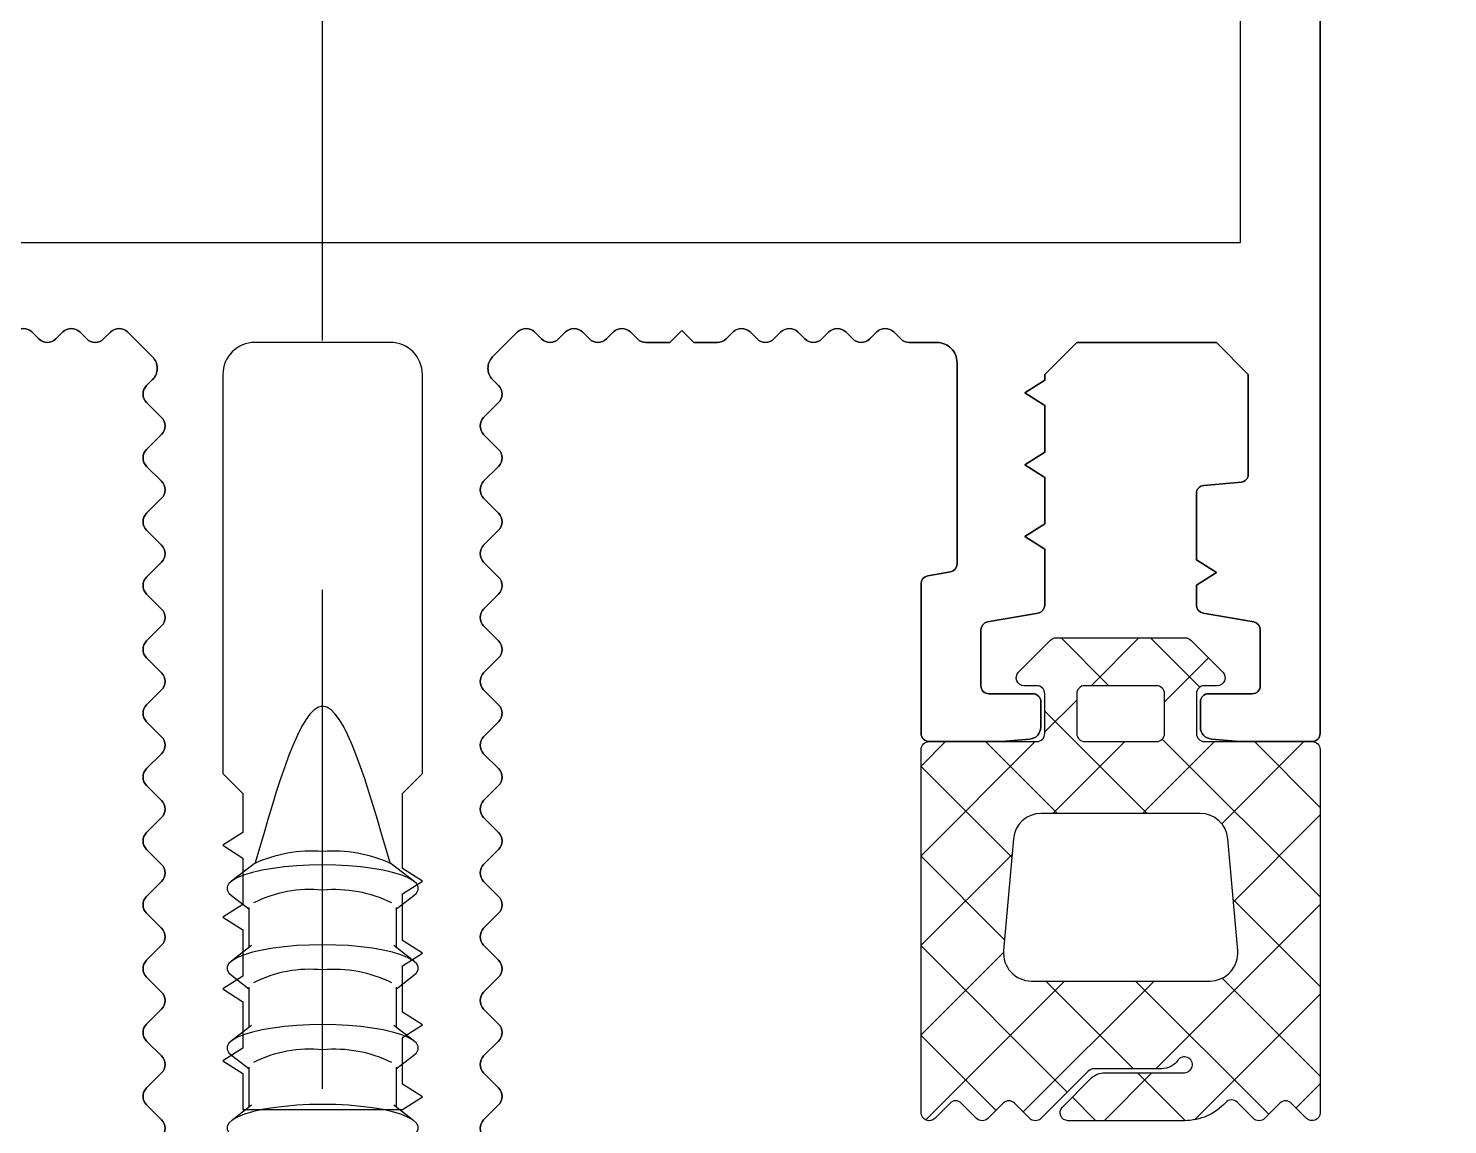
# Model space of a CAD drawing. Header units: inches. Extents: x 21 to 38546, y 13 to 15001.
# Drawn here: x 5740.401 to 5743.958, y 966.123 to 968.87 of the extents above; entities that cross this region are included whole.
import ezdxf

# ---------------------------------------------------------------- set-up
doc = ezdxf.new("R2010")
doc.units = ezdxf.units.IN
doc.header["$MEASUREMENT"] = 0
doc.set_wipeout_variables(frame=1)
for name, pattern in [('1+1 dbx a2$0$374_BLD_A1_BLOK_2$0$HIDDEN', [0.375, 0.25, -0.125]), ('DASHDOT', [1, 0.5, -0.25, 0, -0.25]), ('DASHED2', [0.375, 0.25, -0.125])]:
    doc.linetypes.add(name, pattern=pattern)
for name, color, linetype, lineweight in [('Z_MİM_-KM-GLAZ', 8, 'Continuous', 25), ('Z_MİM_-KM-IRON-09', 8, 'Continuous', 25), ('Z_MİM_-KM-PAINT', 8, 'Continuous', 25), ('Z_MİM_-KM-PATTERN-00', 8, 'Continuous', 25), ('Z_MİM_-KM-PAVEMENT', 8, 'Continuous', 25), ('Z_MİM_-KM-STRS', 8, 'Continuous', 25), ('Z_MİM_-KM-WALL-PLASTER', 8, 'Continuous', 25), ('Z_MİM_00', 8, 'Continuous', 25), ('Z_MİM_2-0', 8, 'Continuous', 25), ('Z_MİM_3-1', 8, 'DASHED2', 25), ('Z_MİM_ALUMINIUM', 8, 'Continuous', 25), ('Z_MİM_AX', 8, 'DASHDOT', 25), ('Z_MİM_fitiller_k', 8, 'Continuous', 25), ('Z_MİM_OL', 8, 'Continuous', 25)]:
    doc.layers.add(name, color=color, linetype=linetype, lineweight=lineweight)

# ---------------------------------------------------------------- blocks, each defined once
blk = doc.blocks.new('TRETUVAR')
at = {"layer": 'Z_MİM_-KM-PATTERN-00'}
h = blk.add_hatch(dxfattribs=at)
h.set_pattern_fill('AR-B816', color=256, scale=0.3, angle=90)
h.set_pattern_definition([(90, (21322.77, 490.03), (-60.96, 4e-15), []), (180, (21322.77, 490.03), (-60.96, -60.96), [60.96, -60.96])])
h.paths.add_polyline_path([(22632.7717, 2700.0323), (19252.7715, 2700.0323), (19252.7715, 2750.0322), (19097.7717, 2750.0323), (19097.7717, 2610.0323), (22542.7717, 2610.0323), (22542.7717, 2080.1297), (22697.7717, 2080.1297), (22697.7717, 1460.1297), (22542.7717, 1460.1297), (22542.7717, 980.0317), (21222.7713, 980.0317), (21222.7713, 590.0317), (20152.7722, 590.0317), (20152.7722, 980.0317), (19012.7715, 980.0317), (19012.7747, 1635.0312), (18722.7715, 1635.0312), (18722.7718, 2610.0323), (18807.7717, 2610.0323), (18807.7717, 2750.0323), (18632.7718, 2750.0323), (18632.7715, 1545.0312), (18922.7743, 1545.0312), (18922.7711, 890.0317), (19882.7722, 890.0317), (19882.7722, 665.0172), (20022.7506, 665.0334), (20022.7705, 490.0317), (21322.7713, 490.0317), (21322.7713, 890.0317), (22632.7717, 890.0317), (22632.7717, 1220.1297), (22797.7717, 1220.1297), (22797.7717, 2180.1297), (22632.7717, 2180.1297)])
h.paths.add_polyline_path([(19082.7717, 2750.0323), (18822.7717, 2750.0323), (18822.7717, 2610.0323), (19082.7717, 2610.0323)], flags=16)
at = {"layer": 'Z_MİM_-KM-PAVEMENT'}
blk.add_lwpolyline([(22542.7717, 1460.1297), (22542.7717, 980.0317), (21222.7713, 980.0317), (21222.7713, 590.0317), (20152.7722, 590.0317), (20152.7722, 980.0317), (19012.7715, 980.0317), (19012.7747, 1635.0312), (18722.7715, 1635.0312), (18722.7718, 2610.0323), (22542.7717, 2610.0323), (22542.7717, 2080.1297), (22697.7717, 2080.1297), (22697.7717, 1460.1297)], close=True, dxfattribs=at)
blk = doc.blocks.new('VD')
at = {"layer": 'Z_MİM_2-0', "extrusion": (0.950035, -0.312144, 0), "elevation": -4.976}
blk.add_lwpolyline([(10.179, 0), (15.145, 0)], dxfattribs=at)
at = {"layer": 'Z_MİM_2-0', "extrusion": (0.932972, 0.359948, 0), "elevation": 5.738}
blk.add_lwpolyline([(14.873, 0), (10.567, 0)], dxfattribs=at)
at = {"layer": 'Z_MİM_2-0'}
blk.add_lwpolyline([(-1.734, 13.003), (1.724, 13.579)], dxfattribs=at)
at = {"layer": 'Z_MİM_2-0', "extrusion": (0.164399, -0.986394, 0)}
for points, elevation in [([(-0.174, 0), (4.084, 0)], -11.73), ([(3.854, 0), (-0.404, 0)], -10.349), ([(3.624, 0), (-0.634, 0)], -8.968), ([(3.393, 0), (-0.864, 0)], -7.587), ([(3.163, 0), (-1.095, 0)], -6.206), ([(2.933, 0), (-1.325, 0)], -4.825), ([(2.703, 0), (-1.555, 0)], -3.444), ([(2.473, 0), (-1.785, 0)], -2.063)]:
    blk.add_lwpolyline(points, dxfattribs=dict(at, elevation=elevation))
at = {"layer": 'Z_MİM_2-0', "extrusion": (1, 0, 0)}
for points, elevation in [([(11.924, 0), (0.142, 0)], 1.55), ([(0.142, 0), (11.224, 0)], -1.55), ([(-2.725, 0), (-3.093, 0)], -0.451), ([(-3.093, 0), (-2.725, 0)], 0.451)]:
    blk.add_lwpolyline(points, dxfattribs=dict(at, elevation=elevation))
at = {"layer": 'Z_MİM_2-0', "extrusion": (0.065533, -0.99785, 0), "elevation": -0.902}
blk.add_lwpolyline([(-0.259, 0), (2.164, 0)], dxfattribs=at)
at = {"layer": 'Z_MİM_2-0', "extrusion": (0, 1, 0)}
for points, elevation in [([(4.1, 0), (-4.1, 0)], -0.058), ([(-0.451, 0), (0.451, 0)], -2.725)]:
    blk.add_lwpolyline(points, dxfattribs=dict(at, elevation=elevation))
at = {"layer": 'Z_MİM_2-0'}
for centre, start, end in [((-1.75, 0.142), 270, 0), ((1.75, 0.142), 180, 270)]:
    blk.add_arc(centre, 0.2, start, end, dxfattribs=at)
at = {"layer": 'Z_MİM_2-0', "extrusion": (0, 0, -1)}
for centre, radius, start, end in [((1.28, -0.058), 2.82, 290.351, 0), ((-1.28, -0.058), 2.82, 180, 249.649), ((0, 3.392), 6.5, 273.9761, 290.351), ((0, 3.392), 6.5, 249.649, 266.0239)]:
    blk.add_arc(centre, radius, start, end, dxfattribs=at)
at = {"layer": 'Z_MİM_3-1', "extrusion": (0.469472, -0.882948, 0)}
blk.add_lwpolyline([(-1.297, 0), (0, 0)], dxfattribs=at)
at = {"layer": 'Z_MİM_3-1', "extrusion": (-0.469472, -0.882948, 0), "elevation": 0}
blk.add_lwpolyline([(0, 0), (1.297, 0)], dxfattribs=at)
at = {"layer": 'Z_MİM_3-1'}
for points in [[(-2.2, -2.725), (-1.145, -0.609)], [(-0.637, -3.077), (-0.52, -0.609)], [(-0.468, -3.092), (-0.35, -0.609)], [(0.468, -3.092), (0.35, -0.609)], [(0.637, -3.077), (0.52, -0.609)], [(1.145, -0.609), (2.2, -2.725)]]:
    blk.add_lwpolyline(points, dxfattribs=at)
at = {"layer": 'Z_MİM_3-1', "extrusion": (0.998869, -0.047542, 0), "elevation": -1.06}
blk.add_lwpolyline([(-3.05, 0), (-0.66, 0)], dxfattribs=at)
at = {"layer": 'Z_MİM_3-1', "extrusion": (0, 1, 0), "elevation": -0.609}
blk.add_lwpolyline([(1.145, 0), (-1.145, 0)], dxfattribs=at)
at = {"layer": 'Z_MİM_3-1', "extrusion": (0.998869, 0.047542, 0), "elevation": 1.06}
blk.add_lwpolyline([(-3.05, 0), (-0.66, 0)], dxfattribs=at)
at = {"layer": 'Z_MİM_AX', "extrusion": (1, 0, 0), "elevation": 0}
blk.add_lwpolyline([(-7.108, 0), (19.942, 0)], dxfattribs=at)
blk = doc.blocks.new('*U82')
at = {"layer": 'Z_MİM_-KM-IRON-09'}
blk.add_lwpolyline([(0.3999, 20), (0.3999, 54.5), (5.3999, 54.5), (5.3999, 55), (-0.1001, 55), (-0.1001, 20), (0.3999, 20)], dxfattribs=at)
at = {"layer": 'Z_MİM_OL', "xscale": 0.1, "yscale": 0.1, "zscale": 0.1}
blk.add_blockref('VD', (1.7261, 54.5058), dxfattribs=at)
blk = doc.blocks.new('32323')
at = {"linetype": 'Continuous'}
for p, q in [((-1.384, -3.731), (-1.956, -4.172)), ((2.62, -4.172), (2.048, -3.731)), ((-1.956, -4.526), (-1.518, -4.863)), ((2.182, -4.863), (2.62, -4.526)), ((-1.518, -4.829), (-1.518, -5.835)), ((2.182, -5.835), (2.182, -4.829)), ((-1.451, -5.783), (-1.956, -6.172)), ((2.62, -6.172), (2.115, -5.783)), ((-1.956, -6.526), (-1.518, -6.863)), ((2.182, -6.863), (2.62, -6.526)), ((-1.518, -6.829), (-1.518, -7.835)), ((2.182, -7.835), (2.182, -6.829)), ((-1.451, -7.783), (-1.956, -8.172)), ((2.62, -8.172), (2.115, -7.783)), ((-1.956, -8.526), (-1.518, -8.863)), ((2.182, -8.863), (2.62, -8.526)), ((-1.518, -8.829), (-1.518, -9.835)), ((2.182, -9.835), (2.182, -8.829)), ((-1.451, -9.783), (-1.956, -10.172)), ((2.62, -10.172), (2.115, -9.783))]:
    blk.add_line(p, q, dxfattribs=at)
at = {"linetype": 'Continuous', "flags": 128}
for points in [[(0.332, -3.763), (0.005, -3.769), (-0.315, -3.785), (-0.624, -3.812), (-0.915, -3.849), (-1.182, -3.895), (-1.422, -3.949), (-1.629, -4.011), (-1.799, -4.08), (-1.929, -4.153), (-2.018, -4.23), (-2.062, -4.309), (-2.062, -4.389), (-2.018, -4.468), (-1.956, -4.526)], [(2.62, -4.526), (2.682, -4.468), (2.727, -4.389), (2.727, -4.309), (2.682, -4.23), (2.594, -4.153), (2.463, -4.08), (2.293, -4.011), (2.086, -3.949), (1.847, -3.895), (1.579, -3.849), (1.288, -3.812), (0.98, -3.785), (0.659, -3.769), (0.332, -3.763)], [(0.332, -5.763), (0.005, -5.769), (-0.315, -5.785), (-0.624, -5.812), (-0.915, -5.849), (-1.182, -5.895), (-1.422, -5.949), (-1.629, -6.011), (-1.799, -6.08), (-1.929, -6.153), (-2.018, -6.23), (-2.062, -6.309), (-2.062, -6.389), (-2.018, -6.468), (-1.956, -6.526)], [(2.62, -6.526), (2.682, -6.468), (2.727, -6.389), (2.727, -6.309), (2.682, -6.23), (2.594, -6.153), (2.463, -6.08), (2.293, -6.011), (2.086, -5.949), (1.847, -5.895), (1.579, -5.849), (1.288, -5.812), (0.98, -5.785), (0.659, -5.769), (0.332, -5.763)], [(0.332, -7.763), (0.005, -7.769), (-0.315, -7.785), (-0.624, -7.812), (-0.915, -7.849), (-1.182, -7.895), (-1.422, -7.949), (-1.629, -8.011), (-1.799, -8.08), (-1.929, -8.153), (-2.018, -8.23), (-2.062, -8.309), (-2.062, -8.389), (-2.018, -8.468), (-1.956, -8.526)], [(2.62, -8.526), (2.682, -8.468), (2.727, -8.389), (2.727, -8.309), (2.682, -8.23), (2.594, -8.153), (2.463, -8.08), (2.293, -8.011), (2.086, -7.949), (1.847, -7.895), (1.579, -7.849), (1.288, -7.812), (0.98, -7.785), (0.659, -7.769), (0.332, -7.763)], [(0.332, -9.763), (0.005, -9.769), (-0.315, -9.785), (-0.624, -9.812), (-0.915, -9.849), (-1.182, -9.895), (-1.422, -9.949), (-1.629, -10.011), (-1.799, -10.08), (-1.929, -10.153), (-2.018, -10.23), (-2.062, -10.309), (-2.062, -10.389), (-2.018, -10.468), (-1.956, -10.526)], [(2.62, -10.526), (2.682, -10.468), (2.727, -10.389), (2.727, -10.309), (2.682, -10.23), (2.594, -10.153), (2.463, -10.08), (2.293, -10.011), (2.086, -9.949), (1.847, -9.895), (1.579, -9.849), (1.288, -9.812), (0.98, -9.785), (0.659, -9.769), (0.332, -9.763)]]:
    blk.add_lwpolyline(points, dxfattribs=at)
at = {"linetype": 'Continuous'}
for centre, radius, start, end in [((0.069, -6.906), 3.491, 85.6736, 114.5911), ((0.596, -6.906), 3.491, 65.4089, 94.3264), ((0.006, -7.478), 3.1, 83.9654, 116.9829), ((0.631, -7.623), 3.242, 63.7595, 95.2922), ((0.006, -9.478), 3.1, 83.9654, 116.9829), ((0.631, -9.623), 3.242, 63.7595, 95.2922), ((0.006, -11.478), 3.1, 83.9654, 116.9829), ((0.631, -11.623), 3.242, 63.7595, 95.2922)]:
    blk.add_arc(centre, radius, start, end, dxfattribs=at)
blk.add_open_spline([(2.021, -3.712), (1.458, -1.75), (0.332, 2.175), (-0.794, -1.75), (-1.356, -3.712)], degree=3, dxfattribs=at)
blk = doc.blocks.new('-KM-AL1 150_900')
blk.add_wipeout([(151.4879, -34.02), (151.7258, -15.4799), (149.45, -15.45), (149.45, 7.15), (9.45, 7.15), (9.45, -15.45), (7.3978, -15.45), (7.5673, -34.0611)])
at = {"layer": 'Z_MİM_fitiller_k'}
h = blk.add_hatch(dxfattribs=at)
h.set_pattern_fill('ANSI37', color=256, scale=0.05)
h.set_pattern_definition([(45, (45.00172, -18.45002), (-0.1122532, 0.1122532), []), (135, (45.00172, -18.45002), (-0.1122532, -0.1122532), [])])
h.paths.add_polyline_path([(146.3104, -30.45, -0.414214), (146.3304, -30.47), (146.3304, -31.38, -0.668179), (146.2963, -31.3942), (146.258, -31.3559, 0.414214), (146.2297, -31.3559), (146.1914, -31.3942, -0.414214), (146.1631, -31.3942), (146.1227, -31.3537, 0.427607), (146.0938, -31.3544, -0.210768), (145.9904, -31.4), (145.6987, -31.4, -0.668179), (145.6846, -31.3659), (145.7558, -31.2947, -0.198912), (145.7911, -31.28), (145.9904, -31.28, 1.650385), (145.974, -31.2486, -0.245393), (145.933, -31.27), (145.7633, -31.27, 0.198912), (145.7491, -31.2759), (145.6308, -31.3942, -0.414214), (145.6025, -31.3942), (145.5643, -31.3559, 0.414214), (145.536, -31.3559), (145.4977, -31.3942, -0.414214), (145.4694, -31.3942), (145.4311, -31.3559, 0.414214), (145.4028, -31.3559), (145.3646, -31.3942, -0.668179), (145.3304, -31.38), (145.3304, -30.47, -0.414214), (145.3504, -30.45), (145.6204, -30.45, 0.414214), (145.6404, -30.43), (145.6404, -30.33, 0.414214), (145.6204, -30.31), (145.5887, -30.31, -0.668179), (145.5746, -30.2759), (145.6546, -30.1959, -0.198912), (145.6687, -30.19), (145.9921, -30.19, -0.198912), (146.0063, -30.1959), (146.0863, -30.2759, -0.668179), (146.0721, -30.31), (146.0404, -30.31, 0.414214), (146.0204, -30.33), (146.0204, -30.43, 0.414214), (146.0404, -30.45)])
h.paths.add_polyline_path([(146.0295, -30.63), (145.6313, -30.63, 0.388879), (145.5616, -30.6939), (145.5371, -30.9739, 0.440011), (145.6068, -31.05), (146.054, -31.05, 0.440011), (146.1238, -30.9739), (146.0993, -30.6939, 0.388879)], flags=16)
h.paths.add_polyline_path([(145.9404, -30.43, -0.414214), (145.9204, -30.45), (145.7404, -30.45, -0.414214), (145.7204, -30.43), (145.7204, -30.33, -0.414214), (145.7404, -30.31), (145.9204, -30.31, -0.414214), (145.9404, -30.33)], flags=16)
h.paths.add_polyline_path([(145.9848, -34.1441), (146.0231, -34.1059, -0.414214), (146.0514, -34.1059), (146.0897, -34.1441, 0.414214), (146.118, -34.1441), (146.1563, -34.1059, -0.57735), (146.1897, -34.1148), (146.2076, -34.1815, 0.493145), (146.3542, -34.2422), (146.5959, -34.1027, -0.131652), (146.6059, -34.1), (146.6997, -34.1, -0.700208), (146.7126, -34.1353), (146.3432, -34.4453, -0.176327), (146.3303, -34.45), (145.9004, -34.45, 0.414214), (145.8804, -34.47), (145.8804, -34.57, 0.414214), (145.9004, -34.59), (145.9321, -34.59, -0.668179), (145.9463, -34.6241), (145.8663, -34.7041, -0.198912), (145.8521, -34.71), (145.5287, -34.71, -0.198912), (145.5146, -34.7041), (145.4346, -34.6241, -0.668179), (145.4487, -34.59), (145.4804, -34.59, 0.414214), (145.5004, -34.57), (145.5004, -34.47, 0.414214), (145.4804, -34.45), (145.2104, -34.45, -0.414214), (145.1904, -34.43), (145.1904, -34.12, -0.668179), (145.2246, -34.1059), (145.2628, -34.1441, 0.414214), (145.2911, -34.1441), (145.3294, -34.1059, -0.414214), (145.3577, -34.1059), (145.3981, -34.1463, 0.427607), (145.427, -34.1456, -0.210768), (145.5304, -34.1), (145.8221, -34.1, -0.668179), (145.8363, -34.1341), (145.7651, -34.2054, -0.198912), (145.7297, -34.22), (145.5304, -34.22, 1.650385), (145.5468, -34.2514, -0.245393), (145.5879, -34.23), (145.7576, -34.23, 0.198912), (145.7717, -34.2241), (145.89, -34.1059, -0.414214), (145.9183, -34.1059), (145.9566, -34.1441, 0.414214)])
h.paths.add_polyline_path([(145.7804, -34.45), (145.6004, -34.45, 0.414214), (145.5804, -34.47), (145.5804, -34.57, 0.414214), (145.6004, -34.59), (145.7804, -34.59, 0.414214), (145.8004, -34.57), (145.8004, -34.47, 0.414214)], flags=16)
at = {"linetype": '1+1 dbx a2$0$374_BLD_A1_BLOK_2$0$HIDDEN', "ltscale": 5}
blk.add_line((143.8304, -40.6951), (143.8304, -14.7253), dxfattribs=at)
at = {"layer": 'Z_MİM_ALUMINIUM', "linetype": 'ByBlock'}
for points in [[(143.0592, -29.4237, -0.414214), (143.1016, -29.4237), (143.1192, -29.4412, 0.414214), (143.1616, -29.4412), (143.1792, -29.4237, -0.414214), (143.2216, -29.4237), (143.2392, -29.4412, 0.414214), (143.2816, -29.4412), (143.2992, -29.4237, -0.414214), (143.3416, -29.4237), (143.4043, -29.4863, -0.414214), (143.4043, -29.5429), (143.3892, -29.5579, 0.414214), (143.3892, -29.6004), (143.4268, -29.6379, -0.414214), (143.4268, -29.6804), (143.3892, -29.7179, 0.414214), (143.3892, -29.7604), (143.4268, -29.7979, -0.414214), (143.4268, -29.8404), (143.3892, -29.8779, 0.414214), (143.3892, -29.9204), (143.4268, -29.9579, -0.414214), (143.4268, -30.0004), (143.3892, -30.0379, 0.414214), (143.3892, -30.0804), (143.4268, -30.1179, -0.414214), (143.4268, -30.1604), (143.3892, -30.1979, 0.414214), (143.3892, -30.2404), (143.4268, -30.2779, -0.414214), (143.4268, -30.3204), (143.3892, -30.3579, 0.414214), (143.3892, -30.4004), (143.4268, -30.4379, -0.414214), (143.4268, -30.4804), (143.3892, -30.5179, 0.414214), (143.3892, -30.5604), (143.4268, -30.5979, -0.414214), (143.4268, -30.6404), (143.3892, -30.6779, 0.414214), (143.3892, -30.7204), (143.4268, -30.7579, -0.414214), (143.4268, -30.8004), (143.3892, -30.8379, 0.414214), (143.3892, -30.8804), (143.4268, -30.9179, -0.414214), (143.4268, -30.9604), (143.3892, -30.9979, 0.414214), (143.3892, -31.0404), (143.4268, -31.0779, -0.414214), (143.4268, -31.1204), (143.3892, -31.1579, 0.414214), (143.3892, -31.2004), (143.4268, -31.2379, -0.414214), (143.4268, -31.2804), (143.3892, -31.3179, 0.414214), (143.3892, -31.3604), (143.4268, -31.3979, -0.414214), (143.4268, -31.4404)], [(144.234, -31.4404, -0.414214), (144.234, -31.3979), (144.2716, -31.3604, 0.414214), (144.2716, -31.3179), (144.234, -31.2804, -0.414214), (144.234, -31.2379), (144.2716, -31.2004, 0.414214), (144.2716, -31.1579), (144.234, -31.1204, -0.414214), (144.234, -31.0779), (144.2716, -31.0404, 0.414214), (144.2716, -30.9979), (144.234, -30.9604, -0.414214), (144.234, -30.9179), (144.2716, -30.8804, 0.414214), (144.2716, -30.8379), (144.234, -30.8004, -0.414214), (144.234, -30.7579), (144.2716, -30.7204, 0.414214), (144.2716, -30.6779), (144.234, -30.6404, -0.414214), (144.234, -30.5979), (144.2716, -30.5604, 0.414214), (144.2716, -30.5179), (144.234, -30.4804, -0.414214), (144.234, -30.4379), (144.2716, -30.4004, 0.414214), (144.2716, -30.3579), (144.234, -30.3204, -0.414214), (144.234, -30.2779), (144.2716, -30.2404, 0.414214), (144.2716, -30.1979), (144.234, -30.1604, -0.414214), (144.234, -30.1179), (144.2716, -30.0804, 0.414214), (144.2716, -30.0379), (144.234, -30.0004, -0.414214), (144.234, -29.9579), (144.2716, -29.9204, 0.414214), (144.2716, -29.8779), (144.234, -29.8404, -0.414214), (144.234, -29.7979), (144.2716, -29.7604, 0.414214), (144.2716, -29.7179), (144.234, -29.6804, -0.414214), (144.234, -29.6379), (144.2716, -29.6004, 0.414214), (144.2716, -29.5579), (144.2565, -29.5429, -0.414214), (144.2565, -29.4863), (144.3192, -29.4237, -0.414214), (144.3616, -29.4237), (144.3792, -29.4412, 0.414214), (144.4216, -29.4412), (144.4392, -29.4237, -0.414214), (144.4816, -29.4237), (144.4992, -29.4412, 0.414214), (144.5416, -29.4412), (144.5592, -29.4237, -0.414214), (144.6016, -29.4237), (144.6192, -29.4412, 0.198912), (144.6404, -29.45), (144.7004, -29.45), (144.7304, -29.42), (144.7604, -29.45), (144.8204, -29.45, 0.198912), (144.8416, -29.4412), (144.8592, -29.4237, -0.414214), (144.9016, -29.4237), (144.9192, -29.4412, 0.414214), (144.9616, -29.4412), (144.9792, -29.4237, -0.414214), (145.0216, -29.4237), (145.0392, -29.4412, 0.414214), (145.0816, -29.4412), (145.0992, -29.4237, -0.414214), (145.1416, -29.4237), (145.1592, -29.4412, 0.414214), (145.2016, -29.4412), (145.2192, -29.4237, -0.414214), (145.2616, -29.4237), (145.2792, -29.4412, 0.198912), (145.3004, -29.45), (145.3704, -29.45, -0.414214), (145.4204, -29.5), (145.4204, -30.0049, -0.36397), (145.4039, -30.0246), (145.3469, -30.0346, 0.36397), (145.3304, -30.0543), (145.3304, -30.43, 0.414214), (145.3504, -30.45), (145.5304, -30.45, 0.02182), (145.5322, -30.4499), (145.603, -30.4437, 0.388879), (145.6304, -30.4139), (145.6304, -30.35, 0.414214), (145.6104, -30.33), (145.5004, -30.33, -0.414214), (145.4804, -30.31), (145.4804, -30.17, -0.36397), (145.4969, -30.1503), (145.6239, -30.1279, 0.36397), (145.6404, -30.1082), (145.6404, -29.9682), (145.5904, -29.9364), (145.6404, -29.9045), (145.6404, -29.7882), (145.5904, -29.7564), (145.6404, -29.7245), (145.6404, -29.6082), (145.5904, -29.5764), (145.6404, -29.5445), (145.6404, -29.53), (145.7204, -29.45), (146.0704, -29.45), (146.1504, -29.53), (146.1504, -29.7802, -0.388879), (146.1322, -29.8001), (146.0387, -29.8083, 0.388879), (146.0204, -29.8282), (146.0204, -29.9945), (146.0704, -30.0264), (146.0204, -30.0582), (146.0204, -30.1082, 0.36397), (146.0369, -30.1279), (146.1639, -30.1503, -0.36397), (146.1804, -30.17), (146.1804, -30.31, -0.414214), (146.1604, -30.33), (146.0504, -30.33, 0.414214), (146.0304, -30.35), (146.0304, -30.4139, 0.388879), (146.0578, -30.4437), (146.1287, -30.4499, 0.02182), (146.1304, -30.45), (146.3104, -30.45, 0.414214), (146.3304, -30.43), (146.3304, -18.57, 0.414214)], [(146.3304, -18.57), (146.3304, -30.43, -0.414214), (146.3104, -30.45), (146.1304, -30.45, -0.02182), (146.1287, -30.4499), (146.0578, -30.4437, -0.388879), (146.0304, -30.4139), (146.0304, -30.35, -0.414214), (146.0504, -30.33), (146.1604, -30.33, 0.414214), (146.1804, -30.31), (146.1804, -30.17, 0.36397), (146.1639, -30.1503), (146.0369, -30.1279, -0.36397), (146.0204, -30.1082), (146.0204, -30.0582), (146.0704, -30.0264), (146.0204, -29.9945), (146.0204, -29.8282, -0.388879), (146.0387, -29.8083), (146.1322, -29.8001, 0.388879), (146.1504, -29.7802), (146.1504, -29.53), (146.0704, -29.45), (145.7204, -29.45), (145.6404, -29.53), (145.6404, -29.5445), (145.5904, -29.5764), (145.6404, -29.6082), (145.6404, -29.7245), (145.5904, -29.7564), (145.6404, -29.7882), (145.6404, -29.9045), (145.5904, -29.9364), (145.6404, -29.9682), (145.6404, -30.1082, -0.36397), (145.6239, -30.1279), (145.4969, -30.1503, 0.36397), (145.4804, -30.17), (145.4804, -30.31, 0.414214), (145.5004, -30.33), (145.6104, -30.33, -0.414214), (145.6304, -30.35), (145.6304, -30.4139, -0.388879), (145.603, -30.4437), (145.5322, -30.4499, -0.02182), (145.5304, -30.45), (145.3504, -30.45, -0.414214), (145.3304, -30.43), (145.3304, -30.0543, -0.36397), (145.3469, -30.0346), (145.4039, -30.0246, 0.36397), (145.4204, -30.0049), (145.4204, -29.5, 0.414214), (145.3704, -29.45), (145.3004, -29.45, -0.198912), (145.2792, -29.4412), (145.2616, -29.4237, 0.414214), (145.2192, -29.4237), (145.2016, -29.4412, -0.414214), (145.1592, -29.4412), (145.1416, -29.4237, 0.414214), (145.0992, -29.4237), (145.0816, -29.4412, -0.414214), (145.0392, -29.4412), (145.0216, -29.4237, 0.414214), (144.9792, -29.4237), (144.9616, -29.4412, -0.414214), (144.9192, -29.4412), (144.9016, -29.4237, 0.414214), (144.8592, -29.4237), (144.8416, -29.4412, -0.198912), (144.8204, -29.45), (144.7604, -29.45), (144.7304, -29.42), (144.7004, -29.45), (144.6404, -29.45, -0.198912), (144.6192, -29.4412), (144.6016, -29.4237, 0.414214), (144.5592, -29.4237), (144.5416, -29.4412, -0.414214), (144.4992, -29.4412), (144.4816, -29.4237, 0.414214), (144.4392, -29.4237), (144.4216, -29.4412, -0.414214), (144.3792, -29.4412), (144.3616, -29.4237, 0.414214), (144.3192, -29.4237), (144.2565, -29.4863, 0.414214), (144.2565, -29.5429), (144.2716, -29.5579, -0.414214), (144.2716, -29.6004), (144.234, -29.6379, 0.414214), (144.234, -29.6804), (144.2716, -29.7179, -0.414214), (144.2716, -29.7604), (144.234, -29.7979, 0.414214), (144.234, -29.8404), (144.2716, -29.8779, -0.414214), (144.2716, -29.9204), (144.234, -29.9579, 0.414214), (144.234, -30.0004), (144.2716, -30.0379, -0.414214), (144.2716, -30.0804), (144.234, -30.1179, 0.414214), (144.234, -30.1604), (144.2716, -30.1979, -0.414214), (144.2716, -30.2404), (144.234, -30.2779, 0.414214), (144.234, -30.3204), (144.2716, -30.3579, -0.414214), (144.2716, -30.4004), (144.234, -30.4379, 0.414214), (144.234, -30.4804), (144.2716, -30.5179, -0.414214), (144.2716, -30.5604), (144.234, -30.5979, 0.414214), (144.234, -30.6404), (144.2716, -30.6779, -0.414214), (144.2716, -30.7204), (144.234, -30.7579, 0.414214), (144.234, -30.8004), (144.2716, -30.8379, -0.414214), (144.2716, -30.8804), (144.234, -30.9179, 0.414214), (144.234, -30.9604), (144.2716, -30.9979, -0.414214), (144.2716, -31.0404), (144.234, -31.0779, 0.414214), (144.234, -31.1204), (144.2716, -31.1579, -0.414214), (144.2716, -31.2004), (144.234, -31.2379, 0.414214), (144.234, -31.2804), (144.2716, -31.3179, -0.414214), (144.2716, -31.3604), (144.234, -31.3979, 0.414214), (144.234, -31.4404)], [(143.4268, -31.4404, 0.414214), (143.4268, -31.3979), (143.3892, -31.3604, -0.414214), (143.3892, -31.3179), (143.4268, -31.2804, 0.414214), (143.4268, -31.2379), (143.3892, -31.2004, -0.414214), (143.3892, -31.1579), (143.4268, -31.1204, 0.414214), (143.4268, -31.0779), (143.3892, -31.0404, -0.414214), (143.3892, -30.9979), (143.4268, -30.9604, 0.414214), (143.4268, -30.9179), (143.3892, -30.8804, -0.414214), (143.3892, -30.8379), (143.4268, -30.8004, 0.414214), (143.4268, -30.7579), (143.3892, -30.7204, -0.414214), (143.3892, -30.6779), (143.4268, -30.6404, 0.414214), (143.4268, -30.5979), (143.3892, -30.5604, -0.414214), (143.3892, -30.5179), (143.4268, -30.4804, 0.414214), (143.4268, -30.4379), (143.3892, -30.4004, -0.414214), (143.3892, -30.3579), (143.4268, -30.3204, 0.414214), (143.4268, -30.2779), (143.3892, -30.2404, -0.414214), (143.3892, -30.1979), (143.4268, -30.1604, 0.414214), (143.4268, -30.1179), (143.3892, -30.0804, -0.414214), (143.3892, -30.0379), (143.4268, -30.0004, 0.414214), (143.4268, -29.9579), (143.3892, -29.9204, -0.414214), (143.3892, -29.8779), (143.4268, -29.8404, 0.414214), (143.4268, -29.7979), (143.3892, -29.7604, -0.414214), (143.3892, -29.7179), (143.4268, -29.6804, 0.414214), (143.4268, -29.6379), (143.3892, -29.6004, -0.414214), (143.3892, -29.5579), (143.4043, -29.5429, 0.414214), (143.4043, -29.4863), (143.3416, -29.4237, 0.414214), (143.2992, -29.4237), (143.2816, -29.4412, -0.414214), (143.2392, -29.4412), (143.2216, -29.4237, 0.414214), (143.1792, -29.4237), (143.1616, -29.4412, -0.414214), (143.1192, -29.4412), (143.1016, -29.4237, 0.414214), (143.0592, -29.4237)]]:
    blk.add_lwpolyline(points, format="xyb", dxfattribs=at)
at = {"layer": 'Z_MİM_ALUMINIUM'}
blk.add_lwpolyline([(141.5304, -19.99), (141.5304, -18.75), (146.1304, -18.75), (146.1304, -19.99), (145.9004, -19.99, 0.414214), (145.8804, -20.01), (145.8804, -20.12, 0.414214), (145.9004, -20.14), (146.1304, -20.14), (146.1304, -29.2), (141.5304, -29.2), (141.5304, -20.14), (141.7604, -20.14, 0.414214), (141.7804, -20.12), (141.7804, -20.01, 0.414214), (141.7604, -19.99)], format="xyb", close=True, dxfattribs=at)
at = {"layer": 'Z_MİM_ALUMINIUM', "linetype": 'ByBlock'}
blk.add_lwpolyline([(144.0804, -29.53, 0.414214), (144.0004, -29.45), (143.6604, -29.45, 0.414214), (143.5804, -29.53), (143.5804, -30.53), (143.6304, -30.58), (143.6304, -30.6782), (143.5804, -30.71), (143.6304, -30.7419), (143.6304, -30.8582), (143.5804, -30.89), (143.6304, -30.9219), (143.6304, -31.0382), (143.5804, -31.07), (143.6304, -31.1019), (143.6304, -31.2182), (143.5804, -31.25), (143.6304, -31.2819), (143.6304, -31.3719), (144.0304, -31.3719), (144.0804, -31.34), (144.0304, -31.3082), (144.0304, -31.1919), (144.0804, -31.16), (144.0304, -31.1282), (144.0304, -31.0119), (144.0804, -30.98), (144.0304, -30.9482), (144.0304, -30.8319), (144.0804, -30.8), (144.0304, -30.7682), (144.0304, -30.58), (144.0804, -30.53)], format="xyb", close=True, dxfattribs=at)
at = {"layer": 'Z_MİM_fitiller_k', "linetype": 'Continuous', "flags": 128}
for points in [[(145.3304, -31.38), (145.3304, -30.47, -0.414214), (145.3504, -30.45), (145.6204, -30.45, 0.414214), (145.6404, -30.43), (145.6404, -30.33, 0.414214), (145.6204, -30.31), (145.5887, -30.31, -0.668179), (145.5746, -30.2759), (145.6546, -30.1959, -0.198912), (145.6687, -30.19), (145.9921, -30.19, -0.198912), (146.0063, -30.1959), (146.0863, -30.2759, -0.668179), (146.0721, -30.31), (146.0404, -30.31, 0.414214), (146.0204, -30.33), (146.0204, -30.43, 0.414214), (146.0404, -30.45), (146.3104, -30.45, -0.414214), (146.3304, -30.47), (146.3304, -31.38, -0.668179), (146.2963, -31.3942), (146.258, -31.3559, 0.414214), (146.2297, -31.3559), (146.1914, -31.3942, -0.414214), (146.1631, -31.3942), (146.1227, -31.3537, 0.427607), (146.0938, -31.3544, -0.210768), (145.9904, -31.4), (145.6987, -31.4, -0.668179), (145.6846, -31.3659), (145.7558, -31.2947, -0.198912), (145.7911, -31.28), (145.9904, -31.28, 1.650385), (145.974, -31.2486, -0.245393), (145.933, -31.27), (145.7633, -31.27, 0.198912), (145.7491, -31.2759), (145.6308, -31.3942, -0.414214), (145.6025, -31.3942), (145.5643, -31.3559, 0.414214), (145.536, -31.3559), (145.4977, -31.3942, -0.414214), (145.4694, -31.3942), (145.4311, -31.3559, 0.414214), (145.4028, -31.3559), (145.3646, -31.3942, -0.668179)], [(145.9404, -30.33, 0.414214), (145.9204, -30.31), (145.7404, -30.31, 0.414214), (145.7204, -30.33), (145.7204, -30.43, 0.414214), (145.7404, -30.45), (145.9204, -30.45, 0.414214), (145.9404, -30.43)], [(146.1238, -30.9739), (146.0993, -30.6939, 0.388879), (146.0295, -30.63), (145.6313, -30.63, 0.388879), (145.5616, -30.6939), (145.5371, -30.9739, 0.440011), (145.6068, -31.05), (146.054, -31.05, 0.440011)]]:
    blk.add_lwpolyline(points, format="xyb", close=True, dxfattribs=at)
at = {"xscale": 0.1, "yscale": 0.1, "zscale": 0.1}
blk.add_blockref('32323', (143.7972, -30.3829), dxfattribs=at)

msp = doc.modelspace()

# ---------------------------------------------------------------- linework, layer by layer
at = {"layer": 'Z_MİM_-KM-PAINT'}
msp.add_lwpolyline([(4657.2571, 1293.0577), (4657.2571, 966.5831), (3316.2576, 966.5831), (3316.2576, 1621.5832), (3026.2581, 1621.5834), (3026.2581, 2597.5843), (6847.2581, 2597.5843), (6847.2581, 966.5831), (5326.257, 966.5831), (5326.257, 1293.0577)], dxfattribs=at)
at = {"layer": 'Z_MİM_-KM-WALL-PLASTER'}
msp.add_lwpolyline([(4656.7571, 1293.0577), (4656.7571, 967.0831), (3316.7576, 967.0831), (3316.7576, 1622.0832), (3026.7581, 1622.0834), (3026.7581, 2597.0843), (6846.7581, 2597.0843), (6846.7581, 967.0831), (5326.757, 967.0831), (5326.757, 1293.0577)], dxfattribs=at)

# ---------------------------------------------------------------- block references
at = {"layer": 'Z_MİM_-KM-STRS'}
msp.add_blockref('TRETUVAR', (-15696.014, -12.9486), dxfattribs=at)
at = {"layer": 'Z_MİM_00'}
msp.add_blockref('*U82', (5741.2141, 912.0831), dxfattribs=at)

# ---------------------------------------------------------------- next in the draw order: block references
at = {"layer": 'Z_MİM_-KM-GLAZ'}
msp.add_blockref('-KM-AL1 150_900', (5597.3078, 997.5331), dxfattribs=at)

doc.saveas('drawing.dxf')
